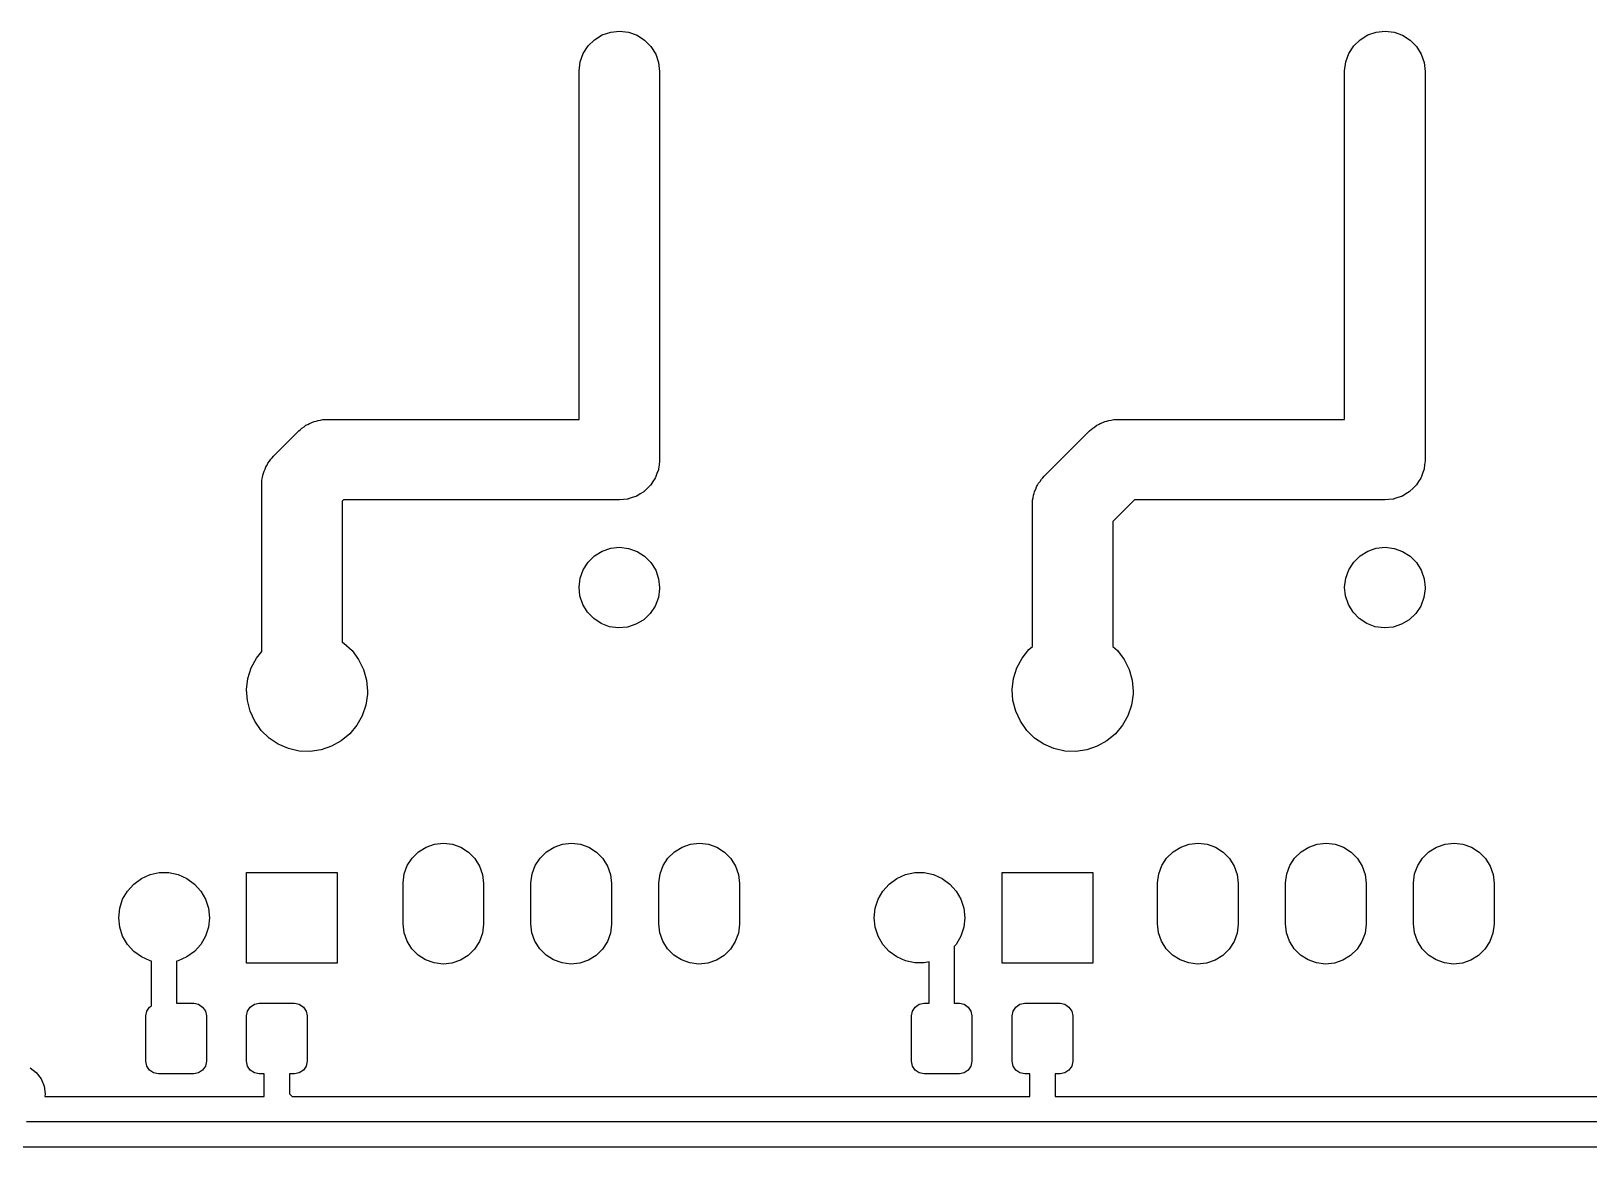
# Model space of a CAD drawing. Extents: x 10 to 287, y -200 to -10.
# Drawn here: x 124.52 to 155.45, y -85.45 to -63.3 of the extents above; entities that cross this region are included whole.
import ezdxf

# ---------------------------------------------------------------- set-up
doc = ezdxf.new("R2010")
doc.units = 0
doc.layers.add('BLACK', color=7, linetype='CONTINUOUS')

msp = doc.modelspace()

# ---------------------------------------------------------------- linework, layer by layer
at = {"layer": 'BLACK', "linetype": 'CONTINUOUS'}
for p, q in [((135.707, -63.4646), (135.859, -63.3711)), ((135.859, -63.3711), (136.028, -63.3137)), ((136.028, -63.3137), (136.206, -63.295)), ((136.206, -63.295), (136.383, -63.3161)), ((136.383, -63.3161), (136.551, -63.376)), ((136.551, -63.376), (136.701, -63.4715)), ((150.907, -63.4646), (151.059, -63.3711)), ((151.059, -63.3711), (151.228, -63.3137)), ((151.228, -63.3137), (151.406, -63.295)), ((151.406, -63.295), (151.583, -63.3161)), ((151.583, -63.3161), (151.751, -63.376)), ((151.751, -63.376), (151.901, -63.4715)), ((135.483, -63.7393), (135.58, -63.5894)), ((135.58, -63.5894), (135.707, -63.4646)), ((136.701, -63.4715), (136.827, -63.5981)), ((136.827, -63.5981), (136.921, -63.7493)), ((150.683, -63.7393), (150.78, -63.5894)), ((150.78, -63.5894), (150.907, -63.4646)), ((151.901, -63.4715), (152.027, -63.5981)), ((152.027, -63.5981), (152.121, -63.7493)), ((135.4, -64.0838), (135.422, -63.9069)), ((135.422, -63.9069), (135.483, -63.7393)), ((136.921, -63.7493), (136.98, -63.9178)), ((136.98, -63.9178), (137, -64.095)), ((150.6, -64.0838), (150.622, -63.9069)), ((150.622, -63.9069), (150.683, -63.7393)), ((152.121, -63.7493), (152.18, -63.9178)), ((152.18, -63.9178), (152.2, -64.095)), ((135.4, -64.095), (135.4, -64.0838)), ((135.4, -71.005), (135.4, -64.095)), ((137, -64.095), (137, -71.805)), ((150.6, -64.095), (150.6, -64.0838)), ((150.6, -71.005), (150.6, -64.095)), ((152.2, -64.095), (152.2, -71.805)), ((129.94, -71.1521), (129.978, -71.1222)), ((129.978, -71.1222), (130.015, -71.105)), ((130.015, -71.105), (130.049, -71.0835)), ((130.049, -71.0835), (130.096, -71.0675)), ((130.096, -71.0675), (130.14, -71.0468)), ((130.14, -71.0468), (130.179, -71.0382)), ((130.179, -71.0382), (130.218, -71.0249)), ((130.218, -71.0249), (130.266, -71.0194)), ((130.266, -71.0194), (130.314, -71.0091)), ((130.314, -71.0091), (130.355, -71.0095)), ((130.355, -71.0095), (130.395, -71.005)), ((130.395, -71.005), (135.4, -71.005)), ((145.64, -71.1521), (145.678, -71.1222)), ((145.678, -71.1222), (145.715, -71.105)), ((145.715, -71.105), (145.749, -71.0835)), ((145.749, -71.0835), (145.796, -71.0674)), ((145.796, -71.0674), (145.84, -71.0468)), ((145.84, -71.0468), (145.879, -71.0382)), ((145.879, -71.0382), (145.918, -71.0249)), ((145.918, -71.0249), (145.966, -71.0194)), ((145.966, -71.0194), (146.014, -71.0091)), ((146.014, -71.0091), (146.055, -71.0095)), ((146.055, -71.0095), (146.095, -71.005)), ((146.095, -71.005), (150.6, -71.005)), ((129.334, -71.7343), (129.829, -71.2393)), ((129.829, -71.2393), (129.837, -71.2315)), ((129.837, -71.2315), (129.869, -71.2066)), ((129.869, -71.2066), (129.898, -71.178)), ((129.898, -71.178), (129.94, -71.1521)), ((144.634, -72.1343), (145.529, -71.2393)), ((145.529, -71.2393), (145.537, -71.2315)), ((145.537, -71.2315), (145.569, -71.2066)), ((145.569, -71.2066), (145.598, -71.178)), ((145.598, -71.178), (145.64, -71.1521)), ((129.309, -71.766), (129.334, -71.7343)), ((129.136, -72.0738), (129.145, -72.0343)), ((129.145, -72.0343), (129.167, -71.9902)), ((129.167, -71.9902), (129.183, -71.9443)), ((129.183, -71.9443), (129.205, -71.9102)), ((129.205, -71.9102), (129.223, -71.8737)), ((129.223, -71.8737), (129.254, -71.8355)), ((129.254, -71.8355), (129.28, -71.7944)), ((129.28, -71.7944), (129.309, -71.766)), ((136.975, -72.004), (136.946, -72.0795)), ((136.976, -71.9984), (136.975, -72.004)), ((136.978, -71.9931), (136.976, -71.9984)), ((136.979, -71.9877), (136.978, -71.9903)), ((136.978, -71.9903), (136.978, -71.9931)), ((136.988, -71.9074), (136.979, -71.9877)), ((137, -71.8273), (136.988, -71.9074)), ((137, -71.805), (137, -71.8104)), ((137, -71.8104), (137, -71.8106)), ((137, -71.8106), (137, -71.8108)), ((137, -71.8108), (137, -71.8162)), ((137, -71.8162), (137, -71.8169)), ((137, -71.8169), (137, -71.8273)), ((152.175, -72.004), (152.146, -72.0795)), ((152.176, -71.9984), (152.175, -72.004)), ((152.178, -71.9931), (152.176, -71.9984)), ((152.179, -71.9877), (152.178, -71.9903)), ((152.178, -71.9903), (152.178, -71.9931)), ((152.188, -71.9074), (152.179, -71.9877)), ((152.2, -71.8273), (152.188, -71.9074)), ((152.2, -71.805), (152.2, -71.8104)), ((152.2, -71.8104), (152.2, -71.8106)), ((152.2, -71.8106), (152.2, -71.8108)), ((152.2, -71.8108), (152.2, -71.8162)), ((152.2, -71.8162), (152.2, -71.8169)), ((152.2, -71.8169), (152.2, -71.8273)), ((129.1, -72.2888), (129.105, -72.2486)), ((129.1, -72.3), (129.1, -72.2888)), ((129.1, -75.6115), (129.1, -72.3)), ((129.105, -72.2081), (129.116, -72.1604)), ((129.105, -72.2486), (129.105, -72.2081)), ((129.116, -72.1604), (129.122, -72.1119)), ((129.122, -72.1119), (129.136, -72.0738)), ((136.813, -72.3192), (136.754, -72.375)), ((136.816, -72.3146), (136.813, -72.3192)), ((136.82, -72.3106), (136.816, -72.3146)), ((136.821, -72.3083), (136.82, -72.3106)), ((136.823, -72.3063), (136.821, -72.3083)), ((136.867, -72.238), (136.823, -72.3063)), ((136.912, -72.1707), (136.867, -72.238)), ((136.914, -72.1654), (136.912, -72.1707)), ((136.917, -72.1607), (136.914, -72.1654)), ((136.918, -72.1581), (136.917, -72.1607)), ((136.919, -72.1557), (136.918, -72.1581)), ((136.946, -72.0795), (136.919, -72.1557)), ((144.467, -72.3902), (144.483, -72.3443)), ((144.483, -72.3443), (144.505, -72.3102)), ((144.505, -72.3102), (144.523, -72.2737)), ((144.523, -72.2737), (144.554, -72.2355)), ((144.554, -72.2355), (144.58, -72.1944)), ((144.58, -72.1944), (144.609, -72.166)), ((144.609, -72.166), (144.634, -72.1343)), ((152.013, -72.3192), (151.954, -72.375)), ((152.016, -72.3146), (152.013, -72.3192)), ((152.02, -72.3106), (152.016, -72.3146)), ((152.021, -72.3083), (152.02, -72.3106)), ((152.023, -72.3063), (152.021, -72.3083)), ((152.067, -72.238), (152.023, -72.3063)), ((152.112, -72.1707), (152.067, -72.238)), ((152.114, -72.1654), (152.112, -72.1707)), ((152.117, -72.1607), (152.114, -72.1654)), ((152.118, -72.1581), (152.117, -72.1607)), ((152.119, -72.1557), (152.118, -72.1581)), ((152.146, -72.0795), (152.119, -72.1557)), ((130.726, -72.605), (130.7, -72.6314)), ((130.7, -72.6314), (130.7, -75.4287)), ((136.2, -72.605), (130.726, -72.605)), ((136.28, -72.596), (136.2, -72.605)), ((136.361, -72.5887), (136.28, -72.596)), ((136.366, -72.5869), (136.361, -72.5887)), ((136.372, -72.5863), (136.366, -72.5869)), ((136.374, -72.5854), (136.372, -72.5863)), ((136.377, -72.5851), (136.374, -72.5854)), ((136.454, -72.5585), (136.377, -72.5851)), ((136.53, -72.5335), (136.454, -72.5585)), ((136.535, -72.5307), (136.53, -72.5335)), ((136.541, -72.5289), (136.535, -72.5307)), ((136.543, -72.5274), (136.541, -72.5289)), ((136.546, -72.5265), (136.543, -72.5274)), ((136.614, -72.4836), (136.546, -72.5265)), ((136.684, -72.4422), (136.614, -72.4836)), ((136.688, -72.4384), (136.684, -72.4422)), ((136.693, -72.4354), (136.688, -72.4384)), ((136.695, -72.4334), (136.693, -72.4354)), ((136.697, -72.432), (136.695, -72.4334)), ((136.754, -72.375), (136.697, -72.432)), ((144.4, -72.6888), (144.405, -72.6486)), ((144.405, -72.608), (144.416, -72.5604)), ((144.405, -72.6486), (144.405, -72.608)), ((144.416, -72.5604), (144.422, -72.5119)), ((144.422, -72.5119), (144.436, -72.4738)), ((144.436, -72.4738), (144.445, -72.4343)), ((144.445, -72.4343), (144.467, -72.3902)), ((146.426, -72.605), (146, -73.0314)), ((151.4, -72.605), (146.426, -72.605)), ((151.48, -72.596), (151.4, -72.605)), ((151.561, -72.5887), (151.48, -72.596)), ((151.566, -72.5869), (151.561, -72.5887)), ((151.572, -72.5863), (151.566, -72.5869)), ((151.574, -72.5854), (151.572, -72.5863)), ((151.577, -72.5851), (151.574, -72.5854)), ((151.654, -72.5585), (151.577, -72.5851)), ((151.73, -72.5335), (151.654, -72.5585)), ((151.735, -72.5307), (151.73, -72.5335)), ((151.741, -72.5289), (151.735, -72.5307)), ((151.743, -72.5274), (151.741, -72.5289)), ((151.746, -72.5265), (151.743, -72.5274)), ((151.814, -72.4836), (151.746, -72.5265)), ((151.884, -72.4422), (151.814, -72.4836)), ((151.888, -72.4384), (151.884, -72.4422)), ((151.893, -72.4354), (151.888, -72.4384)), ((151.895, -72.4334), (151.893, -72.4354)), ((151.897, -72.432), (151.895, -72.4334)), ((151.954, -72.375), (151.897, -72.432)), ((144.4, -72.7), (144.4, -72.6888)), ((144.4, -75.5122), (144.4, -72.7)), ((146, -73.0314), (146, -75.5122)), ((135.859, -73.6211), (136.028, -73.5637)), ((136.028, -73.5637), (136.206, -73.545)), ((136.206, -73.545), (136.383, -73.5661)), ((136.383, -73.5661), (136.551, -73.626)), ((151.059, -73.6211), (151.228, -73.5637)), ((151.228, -73.5637), (151.406, -73.545)), ((151.406, -73.545), (151.583, -73.5661)), ((151.583, -73.5661), (151.751, -73.626)), ((135.483, -73.9893), (135.58, -73.8394)), ((135.58, -73.8394), (135.707, -73.7146)), ((135.707, -73.7146), (135.859, -73.6211)), ((136.551, -73.626), (136.701, -73.7215)), ((136.701, -73.7215), (136.827, -73.8481)), ((136.827, -73.8481), (136.921, -73.9993)), ((150.683, -73.9893), (150.78, -73.8394)), ((150.78, -73.8394), (150.907, -73.7146)), ((150.907, -73.7146), (151.059, -73.6211)), ((151.751, -73.626), (151.901, -73.7215)), ((151.901, -73.7215), (152.027, -73.8481)), ((152.027, -73.8481), (152.121, -73.9993)), ((135.4, -74.3338), (135.422, -74.1569)), ((135.422, -74.1569), (135.483, -73.9893)), ((136.921, -73.9993), (136.98, -74.1678)), ((136.98, -74.1678), (137, -74.345)), ((150.6, -74.3338), (150.622, -74.1569)), ((150.622, -74.1569), (150.683, -73.9893)), ((152.121, -73.9993), (152.18, -74.1678)), ((152.18, -74.1678), (152.2, -74.345)), ((135.417, -74.5113), (135.4, -74.3338)), ((135.474, -74.6806), (135.417, -74.5113)), ((137, -74.3673), (136.975, -74.544)), ((137, -74.345), (137, -74.3673)), ((150.617, -74.5113), (150.6, -74.3338)), ((150.674, -74.6806), (150.617, -74.5113)), ((152.2, -74.3673), (152.175, -74.544)), ((152.2, -74.345), (152.2, -74.3673)), ((135.566, -74.8331), (135.474, -74.6806)), ((135.69, -74.9614), (135.566, -74.8331)), ((136.912, -74.7107), (136.813, -74.8592)), ((136.975, -74.544), (136.912, -74.7107)), ((150.766, -74.8331), (150.674, -74.6806)), ((150.89, -74.9614), (150.766, -74.8331)), ((152.112, -74.7107), (152.013, -74.8592)), ((152.175, -74.544), (152.112, -74.7107)), ((135.839, -75.0591), (135.69, -74.9614)), ((136.006, -75.1212), (135.839, -75.0591)), ((136.183, -75.1448), (136.006, -75.1212)), ((136.361, -75.1287), (136.183, -75.1448)), ((136.53, -75.0735), (136.361, -75.1287)), ((136.684, -74.9822), (136.53, -75.0735)), ((136.813, -74.8592), (136.684, -74.9822)), ((151.039, -75.0591), (150.89, -74.9614)), ((151.206, -75.1212), (151.039, -75.0591)), ((151.383, -75.1448), (151.206, -75.1212)), ((151.561, -75.1287), (151.383, -75.1448)), ((151.73, -75.0735), (151.561, -75.1287)), ((151.884, -74.9822), (151.73, -75.0735)), ((152.013, -74.8592), (151.884, -74.9822)), ((130.7, -75.4287), (130.731, -75.448)), ((130.731, -75.448), (130.892, -75.597)), ((128.891, -75.9408), (128.994, -75.7464)), ((128.994, -75.7464), (129.1, -75.6115)), ((130.892, -75.597), (131.023, -75.773)), ((144.091, -75.9408), (144.194, -75.7464)), ((144.194, -75.7464), (144.33, -75.574)), ((144.33, -75.574), (144.4, -75.5122)), ((146, -75.5122), (146.092, -75.597)), ((146.092, -75.597), (146.223, -75.773)), ((128.826, -76.1505), (128.891, -75.9408)), ((131.023, -75.773), (131.12, -75.97)), ((131.12, -75.97), (131.18, -76.1813)), ((144.026, -76.1505), (144.091, -75.9408)), ((146.223, -75.773), (146.32, -75.97)), ((146.32, -75.97), (146.38, -76.1813)), ((128.8, -76.3686), (128.826, -76.1505)), ((128.815, -76.5877), (128.8, -76.3686)), ((131.18, -76.1813), (131.2, -76.4)), ((144, -76.3686), (144.026, -76.1505)), ((144.015, -76.5877), (144, -76.3686)), ((146.38, -76.1813), (146.4, -76.4)), ((128.869, -76.8006), (128.815, -76.5877)), ((131.167, -76.6801), (131.096, -76.8881)), ((131.198, -76.4628), (131.167, -76.6801)), ((131.2, -76.4), (131.198, -76.4628)), ((144.069, -76.8006), (144.015, -76.5877)), ((146.367, -76.6801), (146.296, -76.8881)), ((146.398, -76.4628), (146.367, -76.6801)), ((146.4, -76.4), (146.398, -76.4628)), ((128.961, -77), (128.869, -76.8006)), ((129.088, -77.1793), (128.961, -77)), ((131.096, -76.8881), (130.989, -77.0797)), ((144.161, -77), (144.069, -76.8006)), ((144.288, -77.1793), (144.161, -77)), ((146.296, -76.8881), (146.189, -77.0797)), ((129.245, -77.3326), (129.088, -77.1793)), ((130.849, -77.2485), (130.68, -77.389)), ((130.989, -77.0797), (130.849, -77.2485)), ((144.445, -77.3326), (144.288, -77.1793)), ((146.049, -77.2485), (145.88, -77.389)), ((146.189, -77.0797), (146.049, -77.2485)), ((129.427, -77.4546), (129.245, -77.3326)), ((129.629, -77.5413), (129.427, -77.4546)), ((129.843, -77.5897), (129.629, -77.5413)), ((130.063, -77.5984), (129.843, -77.5897)), ((130.28, -77.5668), (130.063, -77.5984)), ((130.488, -77.4963), (130.28, -77.5668)), ((130.68, -77.389), (130.488, -77.4963)), ((144.627, -77.4546), (144.445, -77.3326)), ((144.829, -77.5413), (144.627, -77.4546)), ((145.043, -77.5897), (144.829, -77.5413)), ((145.263, -77.5984), (145.043, -77.5897)), ((145.48, -77.5668), (145.263, -77.5984)), ((145.688, -77.4963), (145.48, -77.5668)), ((145.88, -77.389), (145.688, -77.4963)), ((132.364, -79.4959), (132.533, -79.4385)), ((132.533, -79.4385), (132.711, -79.4198)), ((132.711, -79.4198), (132.888, -79.4409)), ((132.888, -79.4409), (133.056, -79.5008)), ((134.904, -79.4959), (135.073, -79.4385)), ((135.073, -79.4385), (135.251, -79.4198)), ((135.251, -79.4198), (135.428, -79.4409)), ((135.428, -79.4409), (135.596, -79.5008)), ((137.444, -79.4959), (137.613, -79.4385)), ((137.613, -79.4385), (137.791, -79.4198)), ((137.791, -79.4198), (137.968, -79.4409)), ((137.968, -79.4409), (138.136, -79.5008)), ((147.346, -79.4959), (147.514, -79.4385)), ((147.514, -79.4385), (147.692, -79.4198)), ((147.692, -79.4198), (147.869, -79.4409)), ((147.869, -79.4409), (148.037, -79.5008)), ((149.886, -79.4959), (150.054, -79.4385)), ((150.054, -79.4385), (150.232, -79.4198)), ((150.232, -79.4198), (150.409, -79.4409)), ((150.409, -79.4409), (150.577, -79.5008)), ((152.426, -79.4959), (152.594, -79.4385)), ((152.594, -79.4385), (152.772, -79.4198)), ((152.772, -79.4198), (152.949, -79.4409)), ((152.949, -79.4409), (153.117, -79.5008)), ((131.988, -79.8641), (132.085, -79.7142)), ((132.085, -79.7142), (132.212, -79.5894)), ((132.212, -79.5894), (132.364, -79.4959)), ((133.056, -79.5008), (133.206, -79.5963)), ((133.206, -79.5963), (133.332, -79.7229)), ((133.332, -79.7229), (133.426, -79.8741)), ((134.528, -79.8641), (134.625, -79.7142)), ((134.625, -79.7142), (134.752, -79.5894)), ((134.752, -79.5894), (134.904, -79.4959)), ((135.596, -79.5008), (135.746, -79.5963)), ((135.746, -79.5963), (135.872, -79.7229)), ((135.872, -79.7229), (135.966, -79.8741)), ((137.068, -79.8641), (137.165, -79.7142)), ((137.165, -79.7142), (137.292, -79.5894)), ((137.292, -79.5894), (137.444, -79.4959)), ((138.136, -79.5008), (138.286, -79.5963)), ((138.286, -79.5963), (138.412, -79.7229)), ((138.412, -79.7229), (138.506, -79.8741)), ((146.97, -79.8641), (147.066, -79.7142)), ((147.066, -79.7142), (147.194, -79.5894)), ((147.194, -79.5894), (147.346, -79.4959)), ((148.037, -79.5008), (148.188, -79.5963)), ((148.188, -79.5963), (148.313, -79.7229)), ((148.313, -79.7229), (148.408, -79.8741)), ((149.51, -79.8641), (149.606, -79.7142)), ((149.606, -79.7142), (149.734, -79.5894)), ((149.734, -79.5894), (149.886, -79.4959)), ((150.577, -79.5008), (150.728, -79.5963)), ((150.728, -79.5963), (150.853, -79.7229)), ((150.853, -79.7229), (150.948, -79.8741)), ((152.05, -79.8641), (152.146, -79.7142)), ((152.146, -79.7142), (152.274, -79.5894)), ((152.274, -79.5894), (152.426, -79.4959)), ((153.117, -79.5008), (153.268, -79.5963)), ((153.268, -79.5963), (153.393, -79.7229)), ((153.393, -79.7229), (153.488, -79.8741)), ((126.71, -80.1206), (126.882, -80.044)), ((126.882, -80.044), (127.066, -80.0049)), ((127.066, -80.0049), (127.254, -80.0049)), ((127.254, -80.0049), (127.438, -80.044)), ((127.438, -80.044), (127.61, -80.1206)), ((128.8, -81.8), (128.8, -80)), ((128.8, -80), (130.6, -80)), ((130.6, -80), (130.6, -81.8)), ((131.905, -80.2086), (131.927, -80.0317)), ((131.927, -80.0317), (131.988, -79.8641)), ((133.426, -79.8741), (133.485, -80.0426)), ((133.485, -80.0426), (133.505, -80.2198)), ((134.445, -80.2086), (134.467, -80.0317)), ((134.467, -80.0317), (134.528, -79.8641)), ((135.966, -79.8741), (136.025, -80.0426)), ((136.025, -80.0426), (136.045, -80.2198)), ((136.985, -80.2086), (137.007, -80.0317)), ((137.007, -80.0317), (137.068, -79.8641)), ((138.506, -79.8741), (138.565, -80.0426)), ((138.565, -80.0426), (138.585, -80.2198)), ((141.71, -80.1206), (141.882, -80.044)), ((141.882, -80.044), (142.066, -80.0049)), ((142.066, -80.0049), (142.254, -80.0049)), ((142.254, -80.0049), (142.438, -80.044)), ((142.438, -80.044), (142.61, -80.1206)), ((143.8, -81.8), (143.8, -80)), ((143.8, -80), (145.6, -80)), ((145.6, -80), (145.6, -81.8)), ((146.886, -80.2086), (146.909, -80.0317)), ((146.909, -80.0317), (146.97, -79.8641)), ((148.408, -79.8741), (148.466, -80.0426)), ((148.466, -80.0426), (148.486, -80.2198)), ((149.426, -80.2086), (149.449, -80.0317)), ((149.449, -80.0317), (149.51, -79.8641)), ((150.948, -79.8741), (151.006, -80.0426)), ((151.006, -80.0426), (151.026, -80.2198)), ((151.966, -80.2086), (151.989, -80.0317)), ((151.989, -80.0317), (152.05, -79.8641)), ((153.488, -79.8741), (153.546, -80.0426)), ((153.546, -80.0426), (153.566, -80.2198)), ((126.338, -80.5339), (126.432, -80.371)), ((126.432, -80.371), (126.558, -80.2312)), ((126.558, -80.2312), (126.71, -80.1206)), ((127.61, -80.1206), (127.762, -80.2312)), ((127.762, -80.2312), (127.888, -80.371)), ((127.888, -80.371), (127.982, -80.5339)), ((131.905, -80.2198), (131.905, -80.2086)), ((131.905, -81.0198), (131.905, -80.2198)), ((133.505, -80.2198), (133.505, -81.0198)), ((134.445, -80.2198), (134.445, -80.2086)), ((134.445, -81.0198), (134.445, -80.2198)), ((136.045, -80.2198), (136.045, -81.0198)), ((136.985, -80.2198), (136.985, -80.2086)), ((136.985, -81.0198), (136.985, -80.2198)), ((138.585, -80.2198), (138.585, -81.0198)), ((141.338, -80.5339), (141.432, -80.371)), ((141.432, -80.371), (141.558, -80.2312)), ((141.558, -80.2312), (141.71, -80.1206)), ((142.61, -80.1206), (142.762, -80.2312)), ((142.762, -80.2312), (142.888, -80.371)), ((142.888, -80.371), (142.982, -80.5339)), ((146.886, -80.2198), (146.886, -80.2086)), ((146.886, -81.0198), (146.886, -80.2198)), ((148.486, -80.2198), (148.486, -81.0198)), ((149.426, -80.2198), (149.426, -80.2086)), ((149.426, -81.0198), (149.426, -80.2198)), ((151.026, -80.2198), (151.026, -81.0198)), ((151.966, -80.2198), (151.966, -80.2086)), ((151.966, -81.0198), (151.966, -80.2198)), ((153.566, -80.2198), (153.566, -81.0198)), ((126.26, -80.9), (126.28, -80.7129)), ((126.28, -80.7129), (126.338, -80.5339)), ((127.982, -80.5339), (128.04, -80.7129)), ((128.04, -80.7129), (128.06, -80.9)), ((141.26, -80.9), (141.28, -80.7129)), ((141.28, -80.7129), (141.338, -80.5339)), ((142.982, -80.5339), (143.04, -80.7129)), ((143.04, -80.7129), (143.06, -80.9)), ((126.28, -81.0871), (126.26, -80.9)), ((128.06, -80.9), (128.04, -81.0871)), ((131.925, -81.197), (131.905, -81.0198)), ((133.505, -81.0198), (133.505, -81.031)), ((134.465, -81.197), (134.445, -81.0198)), ((136.045, -81.0198), (136.045, -81.031)), ((137.005, -81.197), (136.985, -81.0198)), ((138.585, -81.0198), (138.585, -81.031)), ((141.28, -81.0871), (141.26, -80.9)), ((143.06, -80.9), (143.04, -81.0871)), ((146.906, -81.197), (146.886, -81.0198)), ((148.486, -81.0198), (148.486, -81.031)), ((149.446, -81.197), (149.426, -81.0198)), ((151.026, -81.0198), (151.026, -81.031)), ((151.986, -81.197), (151.966, -81.0198)), ((153.566, -81.0198), (153.566, -81.031)), ((126.338, -81.2661), (126.28, -81.0871)), ((126.432, -81.429), (126.338, -81.2661)), ((127.982, -81.2661), (127.888, -81.429)), ((128.04, -81.0871), (127.982, -81.2661)), ((131.984, -81.3655), (131.925, -81.197)), ((133.483, -81.2079), (133.422, -81.3755)), ((133.505, -81.031), (133.483, -81.2079)), ((134.524, -81.3655), (134.465, -81.197)), ((136.023, -81.2079), (135.962, -81.3755)), ((136.045, -81.031), (136.023, -81.2079)), ((137.064, -81.3655), (137.005, -81.197)), ((138.563, -81.2079), (138.502, -81.3755)), ((138.585, -81.031), (138.563, -81.2079)), ((141.338, -81.2661), (141.28, -81.0871)), ((141.432, -81.429), (141.338, -81.2661)), ((142.982, -81.2661), (142.888, -81.429)), ((143.04, -81.0871), (142.982, -81.2661)), ((146.965, -81.3655), (146.906, -81.197)), ((148.464, -81.2079), (148.403, -81.3755)), ((148.486, -81.031), (148.464, -81.2079)), ((149.505, -81.3655), (149.446, -81.197)), ((151.004, -81.2079), (150.943, -81.3755)), ((151.026, -81.031), (151.004, -81.2079)), ((152.045, -81.3655), (151.986, -81.197)), ((153.544, -81.2079), (153.483, -81.3755)), ((153.566, -81.031), (153.544, -81.2079)), ((126.558, -81.5688), (126.432, -81.429)), ((126.71, -81.6794), (126.558, -81.5688)), ((127.762, -81.5688), (127.61, -81.6794)), ((127.888, -81.429), (127.762, -81.5688)), ((132.078, -81.5167), (131.984, -81.3655)), ((132.204, -81.6433), (132.078, -81.5167)), ((132.354, -81.7388), (132.204, -81.6433)), ((133.325, -81.5254), (133.198, -81.6502)), ((133.422, -81.3755), (133.325, -81.5254)), ((134.618, -81.5167), (134.524, -81.3655)), ((134.744, -81.6433), (134.618, -81.5167)), ((134.894, -81.7388), (134.744, -81.6433)), ((135.865, -81.5254), (135.738, -81.6502)), ((135.962, -81.3755), (135.865, -81.5254)), ((137.158, -81.5167), (137.064, -81.3655)), ((137.284, -81.6433), (137.158, -81.5167)), ((137.434, -81.7388), (137.284, -81.6433)), ((138.405, -81.5254), (138.278, -81.6502)), ((138.502, -81.3755), (138.405, -81.5254)), ((141.558, -81.5688), (141.432, -81.429)), ((141.71, -81.6794), (141.558, -81.5688)), ((142.888, -81.429), (142.85, -81.4713)), ((142.85, -81.4713), (142.85, -82.6)), ((147.059, -81.5167), (146.965, -81.3655)), ((147.185, -81.6433), (147.059, -81.5167)), ((147.336, -81.7388), (147.185, -81.6433)), ((148.306, -81.5254), (148.179, -81.6502)), ((148.403, -81.3755), (148.306, -81.5254)), ((149.599, -81.5167), (149.505, -81.3655)), ((149.725, -81.6433), (149.599, -81.5167)), ((149.876, -81.7388), (149.725, -81.6433)), ((150.846, -81.5254), (150.719, -81.6502)), ((150.943, -81.3755), (150.846, -81.5254)), ((152.139, -81.5167), (152.045, -81.3655)), ((152.265, -81.6433), (152.139, -81.5167)), ((152.416, -81.7388), (152.265, -81.6433)), ((153.386, -81.5254), (153.259, -81.6502)), ((153.483, -81.3755), (153.386, -81.5254)), ((126.882, -81.756), (126.71, -81.6794)), ((126.91, -81.7619), (126.882, -81.756)), ((126.91, -82.6487), (126.91, -81.7619)), ((127.438, -81.756), (127.41, -81.7619)), ((127.41, -81.7619), (127.41, -82.6)), ((127.61, -81.6794), (127.438, -81.756)), ((130.6, -81.8), (128.8, -81.8)), ((132.522, -81.7987), (132.354, -81.7388)), ((132.699, -81.8198), (132.522, -81.7987)), ((132.877, -81.8011), (132.699, -81.8198)), ((133.046, -81.7437), (132.877, -81.8011)), ((133.198, -81.6502), (133.046, -81.7437)), ((135.062, -81.7987), (134.894, -81.7388)), ((135.239, -81.8198), (135.062, -81.7987)), ((135.417, -81.8011), (135.239, -81.8198)), ((135.586, -81.7437), (135.417, -81.8011)), ((135.738, -81.6502), (135.586, -81.7437)), ((137.602, -81.7987), (137.434, -81.7388)), ((137.779, -81.8198), (137.602, -81.7987)), ((137.957, -81.8011), (137.779, -81.8198)), ((138.126, -81.7437), (137.957, -81.8011)), ((138.278, -81.6502), (138.126, -81.7437)), ((141.882, -81.756), (141.71, -81.6794)), ((142.066, -81.7951), (141.882, -81.756)), ((142.254, -81.7951), (142.066, -81.7951)), ((142.35, -81.7747), (142.254, -81.7951)), ((142.35, -82.6), (142.35, -81.7747)), ((145.6, -81.8), (143.8, -81.8)), ((147.504, -81.7987), (147.336, -81.7388)), ((147.681, -81.8198), (147.504, -81.7987)), ((147.858, -81.8011), (147.681, -81.8198)), ((148.027, -81.7437), (147.858, -81.8011)), ((148.179, -81.6502), (148.027, -81.7437)), ((150.044, -81.7987), (149.876, -81.7388)), ((150.221, -81.8198), (150.044, -81.7987)), ((150.398, -81.8011), (150.221, -81.8198)), ((150.567, -81.7437), (150.398, -81.8011)), ((150.719, -81.6502), (150.567, -81.7437)), ((152.584, -81.7987), (152.416, -81.7388)), ((152.761, -81.8198), (152.584, -81.7987)), ((152.938, -81.8011), (152.761, -81.8198)), ((153.107, -81.7437), (152.938, -81.8011)), ((153.259, -81.6502), (153.107, -81.7437)), ((126.8, -82.85), (126.819, -82.7543)), ((126.8, -83.75), (126.8, -82.85)), ((126.819, -82.7543), (126.873, -82.6732)), ((126.873, -82.6732), (126.91, -82.6487)), ((127.41, -82.6), (127.75, -82.6)), ((127.75, -82.6), (127.846, -82.619)), ((127.846, -82.619), (127.927, -82.6732)), ((127.927, -82.6732), (127.981, -82.7543)), ((127.981, -82.7543), (128, -82.85)), ((128, -82.85), (128, -83.75)), ((128.8, -82.85), (128.819, -82.7543)), ((128.8, -83.75), (128.8, -82.85)), ((128.819, -82.7543), (128.873, -82.6732)), ((128.873, -82.6732), (128.954, -82.619)), ((128.954, -82.619), (129.05, -82.6)), ((129.05, -82.6), (129.75, -82.6)), ((129.75, -82.6), (129.846, -82.619)), ((129.846, -82.619), (129.927, -82.6732)), ((129.927, -82.6732), (129.981, -82.7543)), ((129.981, -82.7543), (130, -82.85)), ((130, -82.85), (130, -83.75)), ((142, -82.85), (142.019, -82.7543)), ((142, -83.75), (142, -82.85)), ((142.019, -82.7543), (142.073, -82.6732)), ((142.073, -82.6732), (142.154, -82.619)), ((142.154, -82.619), (142.25, -82.6)), ((142.25, -82.6), (142.35, -82.6)), ((142.85, -82.6), (142.95, -82.6)), ((142.95, -82.6), (143.046, -82.619)), ((143.046, -82.619), (143.127, -82.6732)), ((143.127, -82.6732), (143.181, -82.7543)), ((143.181, -82.7543), (143.2, -82.85)), ((143.2, -82.85), (143.2, -83.75)), ((144, -82.85), (144.019, -82.7543)), ((144, -83.75), (144, -82.85)), ((144.019, -82.7543), (144.073, -82.6732)), ((144.073, -82.6732), (144.154, -82.619)), ((144.154, -82.619), (144.25, -82.6)), ((144.25, -82.6), (144.95, -82.6)), ((144.95, -82.6), (145.046, -82.619)), ((145.046, -82.619), (145.127, -82.6732)), ((145.127, -82.6732), (145.181, -82.7543)), ((145.181, -82.7543), (145.2, -82.85)), ((145.2, -82.85), (145.2, -83.75)), ((126.819, -83.8457), (126.8, -83.75)), ((128, -83.75), (127.981, -83.8457)), ((128.819, -83.8457), (128.8, -83.75)), ((130, -83.75), (129.981, -83.8457)), ((142.019, -83.8457), (142, -83.75)), ((143.2, -83.75), (143.181, -83.8457)), ((144.019, -83.8457), (144, -83.75)), ((145.2, -83.75), (145.181, -83.8457)), ((124.5, -83.8804), (124.624, -83.9757)), ((124.624, -83.9757), (124.72, -84.1)), ((124.72, -84.1), (124.78, -84.2447)), ((126.873, -83.9268), (126.819, -83.8457)), ((126.954, -83.981), (126.873, -83.9268)), ((127.05, -84), (126.954, -83.981)), ((127.75, -84), (127.05, -84)), ((127.846, -83.981), (127.75, -84)), ((127.927, -83.9268), (127.846, -83.981)), ((127.981, -83.8457), (127.927, -83.9268)), ((128.873, -83.9268), (128.819, -83.8457)), ((128.954, -83.981), (128.873, -83.9268)), ((129.05, -84), (128.954, -83.981)), ((129.15, -84), (129.05, -84)), ((129.15, -84.45), (129.15, -84)), ((129.75, -84), (129.65, -84)), ((129.65, -84), (129.65, -84.3964)), ((129.846, -83.981), (129.75, -84)), ((129.927, -83.9268), (129.846, -83.981)), ((129.981, -83.8457), (129.927, -83.9268)), ((142.073, -83.9268), (142.019, -83.8457)), ((142.154, -83.981), (142.073, -83.9268)), ((142.25, -84), (142.154, -83.981)), ((142.95, -84), (142.25, -84)), ((143.046, -83.981), (142.95, -84)), ((143.127, -83.9268), (143.046, -83.981)), ((143.181, -83.8457), (143.127, -83.9268)), ((144.073, -83.9268), (144.019, -83.8457)), ((144.154, -83.981), (144.073, -83.9268)), ((144.25, -84), (144.154, -83.981)), ((144.35, -84), (144.25, -84)), ((144.35, -84.45), (144.35, -84)), ((144.95, -84), (144.85, -84)), ((144.85, -84), (144.85, -84.45)), ((145.046, -83.981), (144.95, -84)), ((145.127, -83.9268), (145.046, -83.981)), ((145.181, -83.8457), (145.127, -83.9268)), ((124.78, -84.2447), (124.8, -84.4)), ((124.8, -84.4), (124.793, -84.45)), ((129.65, -84.3964), (129.704, -84.45)), ((124.793, -84.45), (129.15, -84.45)), ((129.704, -84.45), (144.35, -84.45)), ((144.85, -84.45), (160.06, -84.45)), ((129.6, -84.95), (124.427, -84.95)), ((189.1, -84.95), (129.6, -84.95)), ((129.6, -84.95), (129.6, -84.95)), ((129.6, -84.95), (129.6, -84.95)), ((57.1, -85.45), (189.2, -85.45))]:
    msp.add_line(p, q, dxfattribs=at)

doc.saveas('drawing.dxf')
